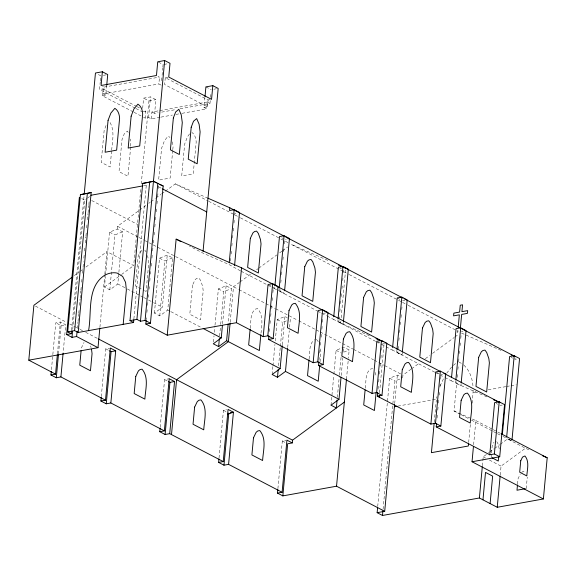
<?xml version="1.0" encoding="UTF-8"?>
<svg xmlns="http://www.w3.org/2000/svg" width="576" height="576" viewBox="0 0 576 576"><rect width="100%" height="100%" fill="white"/><g stroke="black" fill="none" stroke-linecap="round" stroke-linejoin="round"><path stroke-width="0.43" stroke-dasharray="2.88 2.16" d="M51.437 369.662L52.747 355.522M52.826 354.636L55.778 322.819L60.394 321.991L65.743 324.778L63.202 352.174M57.442 353.801L60.394 321.991M58.507 353.894L61.128 325.613L55.778 322.819M71.59 330.17L84.082 195.552M72.742 329.335L84.73 200.138L86.81 198.605M77.357 328.507L77.933 322.265M78.019 321.379L78.674 314.251M78.761 313.358L79.171 308.902M79.502 305.338L80.086 299.102M80.165 298.21L80.827 291.082M80.906 290.189L81.324 285.739M81.655 282.168L82.066 277.718M82.483 273.262L82.973 267.912M83.059 267.026L83.556 261.677M83.887 258.113L84.218 254.549M84.55 250.985L84.96 246.528M85.291 242.964L85.867 236.729M85.954 235.836L86.364 231.386M86.695 227.822L87.106 223.366M87.437 219.802L88.02 213.566M88.099 212.674L88.762 205.546M88.848 204.653L89.258 200.196M135.202 108.137L99.526 89.532L100.238 81.814M100.318 80.957L100.8 75.809L97.74 74.218M133.265 111.895L102.348 95.767L102.982 88.906L99.526 89.532M106.726 85.298L105.811 95.148L103.493 93.938L104.126 87.077L102.607 86.285M111.586 151.027L110.102 166.975L101.189 162.331L104.148 130.428L106.452 124.438M111.665 150.142C112.493 140.796 114.955 130.327 109.627 121.774M99.914 327.233L104.782 274.759M104.868 273.866L106.927 251.633L133.682 265.586L140.926 187.495M118.786 273.37L117.799 283.975L109.822 289.843L104.472 287.05L105.458 276.43M105.538 275.544L109.562 232.164L117.288 229.046L122.638 231.833L118.865 272.491M109.822 289.843L114.912 234.95L122.638 231.833M101.297 396.59L105.725 348.869L109.57 348.17M117.288 229.046L117.54 226.303L138.773 210.701M130.658 147.038L127.944 176.278L119.023 171.626L121.982 139.73L124.294 133.74L127.462 131.076L128.261 132.566M130.738 146.153L130.342 139.054M142.654 108.425L143.611 98.136L150.53 96.89L155.88 99.677L154.606 113.4L158.126 112.766M160.085 117.281L151.294 118.865L148.622 117.468L145.159 118.094L145.793 111.233L143.417 109.994M141.257 183.924L148.961 100.93L143.611 98.136M148.622 117.468L150.53 96.89M151.294 118.865L151.934 112.003L158.962 110.736M133.884 318.924L146.412 183.902M161.179 85.154L158.861 83.945L159.502 77.083L157.982 76.291M161.597 80.676L162.014 76.205M162.094 75.305L162.763 68.148M162.842 67.255L163.094 64.57L157.738 61.776M165.283 77.666L164.642 84.528L207.454 106.855L208.094 99.994L165.283 77.666L167.875 77.198M146.239 319.579L146.405 317.794M146.902 312.451L147.154 309.78M147.564 305.323L147.895 301.759M148.306 297.302L148.558 294.631M149.054 289.282L149.299 286.61M149.796 281.261L150.127 277.697M150.458 274.133L150.703 271.462M151.2 266.119L151.531 262.555M151.942 258.098L152.273 254.534M152.604 250.97L152.935 247.406M153.353 242.95L153.684 239.386M154.094 234.929L154.339 232.258M154.836 226.915L155.088 224.237M155.498 219.78L155.75 217.109M156.24 211.766L156.492 209.088M156.989 203.746L157.234 201.074M157.651 196.618L157.975 193.054M158.393 188.597L158.688 185.443M154.418 313.099L159.509 258.206L167.234 255.089L172.584 257.882L167.746 310.025L159.768 315.886L154.418 313.099L162.396 307.231L167.234 255.089M172.714 150.581L170.165 178.056L158.623 180.137L161.582 148.234L164.383 140.983L166.5 138.067L168.372 136.217L169.956 137.448M172.793 149.695L173.124 146.153L172.159 141.264M159.768 315.886L164.858 261L172.584 257.882M160.164 427.284L164.592 379.562L169.207 378.734M159.84 110.578L207.302 102.01L206.669 108.871L203.99 107.474L204.905 97.632M180.101 108.799L209.981 103.406L210.456 98.258M210.535 97.402L210.938 93.118M213.444 342.022L214.02 335.822M214.351 332.287L214.927 326.088M215.006 325.202L218.376 288.907L226.102 285.79L231.451 288.576L228.254 323.042M219.622 335.959L220.601 325.339M220.687 324.454L223.726 291.694L231.451 288.576M222.574 323.791L226.102 285.79M230.465 261.029L230.71 258.372M231.12 253.958L231.365 251.302M231.854 246.002L232.099 243.353M232.596 238.046L232.841 235.397M233.251 230.976L233.662 226.562M233.986 223.027L234.23 220.37M234.727 215.071L234.886 213.3L236.426 213.026M230.206 322.178L233.489 286.762L239.263 282.521M219.031 457.985L223.459 410.263L226.534 409.709M250.214 328.198C251.359 321.89 249.61 313.301 255.643 309.024L257.645 308.628C263.614 315.569 261.893 325.49 260.921 333.778M269.294 331.495L269.626 327.96M270.036 323.539L270.36 320.004M270.691 316.469L271.102 312.048M271.426 308.513L271.757 304.985M272.167 300.564L272.491 297.029M272.902 292.608L273.233 289.073M280.159 289.721L280.001 291.492L284.357 293.4L274.644 288.698L274.81 286.934M279.007 290.614L279.173 288.842M272.146 374.494L272.887 366.523M272.966 365.638L274.939 344.39M275.27 340.848L277.236 319.601L284.962 316.483L287.258 317.678M280.822 282.65L281.066 280.001M281.556 274.702L281.887 271.166M282.211 267.631L282.622 263.21M282.953 259.675L283.198 257.026M283.687 251.719L284.018 248.184M284.429 243.77L284.832 239.35L286.373 239.069M278.568 365.774L280.289 347.184M280.375 346.298L282.593 322.394L288.77 319.896M282.341 344.765L284.962 316.483M287.69 347.558L289.253 330.768M289.577 327.233L290.318 319.277L288.022 318.082M277.898 488.678L282.319 440.957L286.164 440.266M309.082 358.891C310.226 352.584 308.47 344.002 314.51 339.718M318.996 360.194L319.241 357.538M319.651 353.124L319.982 349.589M320.393 345.168L320.717 341.633M321.127 337.212L321.458 333.677M321.869 329.263L322.193 325.728M322.524 322.193L322.848 318.658M320.033 361.829L320.933 352.13L320.393 347.825M343.39 322.33L343.224 324.101L333.511 319.399L333.677 317.628M337.874 321.307L338.04 319.536M331.013 405.187L333.806 375.091M333.886 374.206L336.103 350.302L343.829 347.184L349.178 349.97L348.444 357.926M375.667 341.381L338.861 322.186L339.358 316.886M339.847 311.58L340.092 308.93M340.589 303.631L340.834 300.974M341.244 296.561L341.568 293.026M341.978 288.605L342.223 285.955M342.72 280.649L342.965 277.999M343.454 272.7L343.699 270.043M340.812 321.35L340.646 323.122L371.081 336.463M341.143 317.808L345.578 270M337.349 397.354L339.322 376.106M339.401 375.221L341.129 356.63M341.208 375.466L342.842 357.79M343.418 351.598L343.829 347.184M346.478 379.138L348.358 358.812M365.27 388.195C366.415 381.888 364.658 373.306 370.699 369.022L372.694 368.626M378.029 389.124L378.353 385.589M378.684 382.054L379.094 377.633M379.418 374.098L379.75 370.562M380.16 366.142L380.484 362.606M380.894 358.193L381.226 354.658M381.636 350.237L381.96 346.702M379.562 392.695L384.163 343.123M377.719 506.448L389.621 378.209L397.346 375.091L401.933 377.482M402.257 353.023L402.091 354.794L392.378 350.093L392.623 347.443M396.734 352.008L396.9 350.237M383.076 509.198L394.97 380.995L401.926 378.194M434.714 372.175L397.728 352.886L398.47 344.93M398.88 340.51L399.125 337.86M399.614 332.561L399.859 329.904M400.356 324.605L400.601 321.955M401.011 317.534L401.335 313.999M401.746 309.578L401.99 306.929M394.704 403.582L397.346 375.091M402.696 377.878L402.948 375.134L410.89 369.302M434.239 422.345L436.306 400.046M437.054 418.054L437.386 414.518M437.796 410.098L438.12 406.562M438.451 403.027L438.862 398.606M439.186 395.071L439.43 392.422M439.927 387.115L440.172 384.466M440.662 379.166L440.993 375.631M461.117 383.724L460.951 385.495L451.246 380.794L451.404 379.022M457.949 329.998L457.704 332.669L458.921 331.776L457.33 330.948M455.602 382.702L455.767 380.93M460.368 414.317L454.046 411.026L456.761 381.816M457.171 377.395L457.495 373.86M457.906 369.439L458.15 366.79M458.647 361.49L458.892 358.834M459.382 353.534L459.626 350.885M460.123 345.578L460.368 342.929M460.778 338.508L461.102 334.973M468.67 442.44L470.405 423.713M472.313 403.2L473.177 389.822M473.609 444.744L475.848 420.581L471.809 418.817M482.386 465.768L483.221 456.818L488.945 452.606M491.141 457.33L491.465 453.809M491.551 452.93L492.199 445.896L493.978 442.217M500.227 475.07L501.055 466.121L525.398 448.236L507.564 438.934L500.4 444.19M515.074 357.977L514.944 359.345L518.018 358.79M517.558 484.07L518.047 478.793L520.222 474.084M526.219 488.563L527.278 477.13M436.579 398.311L436.961 396.626M81.353 348.026L84.017 342.504M440.035 386.035L444.391 376.841M189.569 133.906L187.459 136.814L184.658 144.065L181.699 175.968L193.234 173.887L196.193 141.984C195.97 138.485 195.012 134.575 191.974 132.458M446.659 373.219L452.009 366.523M453.348 365.414L458.028 361.519M141.833 250.394L139.342 253.411L138.089 256.788L135.389 285.876L143.798 290.261M87.509 198.094L89.597 196.56M139.493 210.175L145.937 205.438M148.802 203.335L150.235 202.284M150.948 201.758L155.246 198.605M155.959 198.079L160.97 194.393M161.69 193.867L164.556 191.765M165.269 191.239L175.291 183.874L207.994 198.209M74.383 275.544L79.452 271.822M80.172 271.289L83.066 269.165M85.954 267.041L106.927 251.633M104.472 287.05L120.859 275.011M121.572 274.486L133.682 265.586M239.983 281.988L250.812 274.039M256.586 269.791L258.034 268.733M258.754 268.2L276.804 254.945M279.691 252.821L281.858 251.23M282.578 250.704L287.633 246.989M411.61 368.77L419.551 362.938M425.326 358.697L429.66 355.514M432.547 353.39L454.205 337.478M454.925 336.953L458.539 334.296M489.665 452.081L493.956 448.927M494.676 448.402L499.687 444.722M521.582 472.493L523.282 471.283L524.815 471.91M343.771 352.152L349.178 349.97M103.392 75.341L105.991 74.873M163.958 64.411L167.422 63.792M104.126 87.077L159.502 77.083M103.493 93.938L158.861 83.945M102.348 95.767L105.811 95.148M148.961 100.93L155.88 99.677M213.847 89.215L216.446 88.747M143.201 111.701L145.793 111.233M208.094 99.994L209.822 99.677M161.64 112.133L175.702 109.591M203.99 107.474L207.454 106.855M160.963 117.122L172.39 115.056M175.903 114.422L181.181 113.472M182.059 113.314L206.669 108.871M143.647 185.753L146.282 185.278M61.128 325.613L65.743 324.778M273.398 287.309L274.932 287.028M323.345 313.351L325.649 312.934M402.566 300.744L404.87 300.326M382.205 344.052L384.516 343.634M461.434 331.438L462.967 331.164M441.072 374.746L442.613 374.465M397.814 406.116L436.392 399.161M473.306 392.494L477.691 391.702M488.21 389.808L505.742 386.64M506.621 386.482L510.127 385.848M511.006 385.69L516.262 384.746M499.939 405.446L502.243 405.029M327.845 260.388L291.24 244.339L342.893 271.274M461.513 333.065L502.186 350.899M338.861 322.186L343.224 324.101M397.728 352.886L402.091 354.794M456.595 383.58L487.116 396.965M454.046 411.026L471.002 418.457M502.934 436.457L506.57 438.055M507.564 438.934L511.92 440.842L508.867 439.25M526.205 448.589L530.244 450.36M205.906 86.897L211.255 89.683M207.302 102.01L209.981 103.406M151.934 112.003L154.606 113.4M102.982 88.906L136.282 106.272M137.074 106.69L139.457 107.928M135.994 108.554L142.337 111.859M134.057 112.306L142.783 116.856M143.575 117.266L145.159 118.094M281.779 237.751L283.306 238.55M339.876 268.056L341.41 268.848M397.217 297.95L400.27 299.549M511.121 357.35L512.654 358.15M175.291 183.874L207.857 200.851M208.649 201.269L234.065 214.517M234.857 214.934L239.623 217.418M240.415 217.829L280.123 238.536M280.915 238.954L289.656 243.511M343.692 271.685L348.458 274.176M349.25 274.586L397.728 299.866M398.52 300.283L401.702 301.939M402.494 302.357L407.261 304.841M408.06 305.251L456.53 330.53M158.558 186.818L161.712 188.46M269.575 285.314L271.102 286.106M378.389 342.058L379.915 342.85M436.486 372.355L439.546 373.946M496.116 403.452L497.642 404.244M240.401 270.842L229.061 264.564L202.903 253.094L189.526 246.118M241.2 271.26L271.462 287.042M272.261 287.453L274.644 288.698M280.001 291.492L316.987 310.781M317.772 311.191L320.918 312.833M321.71 313.243L326.426 315.706M327.218 316.116L333.511 319.399M376.459 341.791L385.214 346.363M386.014 346.774L392.378 350.093M435.506 372.586L444.161 377.1M444.946 377.51L451.246 380.794M91.706 200.542L137.506 224.424M81.67 198.547L84.73 200.138M117.54 226.303L138.19 237.067M138.982 237.485L144.54 240.379M145.339 240.797L148.514 242.453M149.306 242.863L152.482 244.519M153.281 244.937L174.722 256.118M175.514 256.536L238.262 289.253M239.054 289.67L269.287 305.431M270.086 305.849L274.86 308.34M275.652 308.75L297.929 320.371M298.728 320.782L315.432 329.501M316.231 329.911L319.414 331.574M320.206 331.985L341.69 343.188M342.482 343.606L352.829 348.998M353.621 349.409L373.514 359.784M374.306 360.202L383.854 365.177M384.653 365.594L401.357 374.306M475.848 420.581L492.494 429.264M493.286 429.682L500.422 433.397M461.153 414.734L470.628 419.674M471.42 420.084L492.739 431.201M493.524 431.611L496.685 433.26M497.477 433.67L500.63 435.319M109.562 232.164L114.912 234.95M159.509 258.206L164.858 261M218.376 288.907L223.726 291.694M277.236 319.601L282.593 322.394M336.103 350.302L341.453 353.088M389.621 378.209L394.97 380.995M483.221 456.818L485.546 458.028M489.42 460.051L501.055 466.121M144.562 290.657L146.095 291.456L148.795 262.368L147.578 255.55M117.799 283.975L126.562 288.547M127.361 288.965L143.287 297.266M144.079 297.684L152.842 302.249M153.634 302.666L162.396 307.231M167.746 310.025L170.107 311.256M170.899 311.666L201.586 327.672M35.489 306.122L66.578 322.337M69.768 324L79.337 328.99M80.129 329.4L82.519 330.653M85.709 332.316L97.668 338.551M105.725 348.869L108.785 350.46M164.592 379.562L167.652 381.161M223.459 410.263L228.046 412.654M282.319 440.957L286.142 442.951M458.784 361.944L463.313 364.478M463.882 365.141C469.728 370.548 472.392 378.482 473.004 386.251M496.778 441.598L498.377 444.514L499.334 449.618M316.505 339.322L318.254 341.676M144.806 250.15L146.117 251.906M375.062 372.377L376.582 377.129M90.619 345.946L91.073 347.623M192.499 285.156L189.799 314.244L200.498 319.831L203.198 290.736L202.666 286.43L200.52 280.282L198.778 277.927L196.776 278.323L195.156 279.641L192.499 285.156"/><path stroke-width="0.86" d="M57.362 354.686L55.555 374.134L28.8 360.18L33.89 305.287L72.216 277.135M344.347 402.113L292.543 440.172L292.291 442.915L286.934 440.122L282.096 492.271L228.586 464.364L233.424 412.222L228.074 409.428L223.236 461.57L169.718 433.663L174.557 381.521L169.207 378.734L164.369 430.877L110.851 402.97L115.69 350.827L110.34 348.034L105.502 400.176L60.905 376.92L56.297 377.755L50.94 374.962L51.271 371.426M56.297 377.755L58.428 354.773M60.905 376.92L63.122 353.059M99.835 328.118L98.014 347.688L76.608 336.521L72 337.356L66.643 334.562L79.373 197.352M71.51 331.056L71.258 333.734L67.694 331.87L80.424 194.652L91.166 192.521L78.185 332.482L133.553 322.488L133.805 319.817M84.247 193.774L95.443 73.022L102.37 71.77L107.719 74.563L106.726 85.298M72 337.356L72.576 331.121M78.185 332.482L74.614 330.624L87.343 193.406L91.166 192.521M76.608 336.521L77.105 331.178M102.37 71.77L101.095 85.493L156.47 75.499L157.738 61.776L164.664 60.53L170.014 63.324L168.739 77.04L211.55 99.367L212.825 85.644L205.906 86.897L204.991 96.739M81.115 350.597L79.762 365.177L90.468 370.757L92.059 353.606L91.519 349.301M88.567 330.61C92.002 312.386 86.508 287.518 104.429 275.386A25.762 18.713 -62.5 0 1 117.187 273.089L122.638 276.422L125.597 282.406L126.353 290.059L123.17 324.367M110.851 402.97L106.243 403.798L100.886 401.011L101.218 397.476M106.243 403.798L111.074 351.655L109.548 350.863M133.553 322.488L129.989 320.63L142.718 183.413L153.461 181.274L163.174 185.976L150.444 323.201L145.829 324.036L146.16 320.472M150.444 323.201L145.094 320.407L140.479 321.242L136.908 319.385L149.638 182.16L153.461 181.274L156.521 182.873M140.479 321.242L164.664 60.53M145.094 320.407L157.824 183.19M263.21 336.658L268.042 284.515L272.657 283.68L278.014 286.474L273.175 338.616L267.826 335.822L263.21 336.658L236.448 322.704L167.234 335.196L176.141 239.141L241.546 267.818L383.45 341.82M169.718 433.663L165.103 434.498L159.754 431.705L160.085 428.17M165.103 434.498L169.942 382.356L168.415 381.557M171.504 434.592L176.594 379.706L228.398 341.654L230.119 323.064M203.069 251.309L218.174 88.438L212.825 85.644M207.994 198.209L229.795 207.77L229.536 210.514L234.151 209.678L239.501 212.472L234.576 265.586M222.408 325.555L221.263 337.932L213.278 343.793L218.635 346.586L219.37 338.616M229.226 262.793L234.151 209.678M218.635 346.586L226.613 340.718L228.168 323.928M228.586 464.364L223.97 465.192L218.621 462.406L218.945 458.87M236.448 322.704L241.546 267.818M223.97 465.192L228.809 413.05M250.135 329.076L248.659 344.945L259.366 350.525L260.834 334.656M267.826 335.822L272.657 283.68M313.157 362.707L317.988 310.565L322.603 309.73L327.96 312.516L323.122 364.658L317.772 361.872L313.157 362.707L268.56 339.451L268.884 335.916M274.975 285.163L279.482 236.556L284.098 235.728L289.447 238.514L284.602 290.75M279.252 287.957L284.098 235.728M282.262 345.65L280.13 368.626L272.146 374.494L277.495 377.28L278.237 369.317M277.495 377.28L285.48 371.419L287.611 348.437M394.618 404.467L384.703 511.315L336.542 486.202L282.838 495.893L277.488 493.099L277.812 489.564M282.838 495.893L287.676 443.75L292.291 442.915M309.002 359.777L307.526 375.638L318.233 381.226L319.702 365.357M317.772 361.872L322.603 309.73M372.017 393.401L376.855 341.258L381.47 340.423L386.82 343.217L381.989 395.359L376.632 392.566L372.017 393.401L318.506 365.494L318.83 361.958M333.756 316.75L338.35 267.257L342.965 266.422L348.314 269.215L343.469 321.444M338.119 318.65L342.965 266.422M337.104 400.01L336.362 407.981L331.013 405.187L338.99 399.326L341.042 377.23M336.542 486.202L346.478 379.138M365.105 389.959L363.715 404.942L374.422 410.522L376.056 392.897M376.632 392.566L381.47 340.423M430.884 424.094L435.722 371.952L440.338 371.124L445.687 373.91L440.849 426.053L435.499 423.266L430.884 424.094L377.374 396.194L377.698 392.659M379.152 397.123L379.318 395.352M501.221 433.814L547.2 457.79L543.384 498.96L497.239 507.283L479.398 497.981L382.493 515.47L377.143 512.676L377.64 507.334M392.623 347.443L397.217 297.95L401.832 297.122L407.182 299.909L402.336 352.145M396.986 349.351L401.832 297.122M382.493 515.47L382.91 510.991M434.153 423.238L431.424 452.671L468.338 446.011L468.59 443.333M435.499 423.266L440.338 371.124M489.751 454.795L494.59 402.653L499.205 401.818L504.554 404.611L499.716 456.754L494.366 453.96L489.751 454.795L436.234 426.888L436.565 423.353M451.57 377.258L456.077 328.651L460.692 327.816L466.049 330.61L461.203 382.838M458.194 327.319L459.353 314.834L453.586 315.871L453.845 313.128L459.612 312.091L460.246 305.23L462.557 304.812L461.916 311.674L467.683 310.63L467.431 313.373L461.664 314.417L460.418 327.794M455.846 380.045L460.692 327.816M543.384 498.96L472.032 461.75L473.443 446.537M479.398 497.981L482.306 466.661M482.969 499.846L485.51 472.399L492.646 476.122L490.104 503.561M494.366 453.96L499.205 401.818M498.686 456.653L498.276 461.052L491.933 457.74M502.38 434.354L509.594 356.558L514.21 355.723L519.559 358.517L512.006 439.949M497.239 507.283L500.141 475.963M506.657 437.155L514.21 355.723M517.478 484.949L516.989 490.226L525.377 488.714M227.628 414.166L233.424 412.222L230.35 412.776M80.424 194.652L87.343 193.406M142.718 183.413L149.638 182.16M90.914 195.264L142.769 185.911M287.914 238.795L289.447 238.514M67.694 331.87L74.614 330.624M129.989 320.63L136.908 319.385M66.643 334.562L71.258 333.734M28.8 360.18L98.014 347.688M111.074 351.655L115.69 350.827M50.94 374.962L55.555 374.134M268.56 339.451L273.175 338.616M169.942 382.356L174.557 381.521M100.886 401.011L105.502 400.176M318.506 365.494L323.122 364.658M159.754 431.705L164.369 430.877M377.374 396.194L381.989 395.359M394.308 406.75L396.936 406.274M218.621 462.406L223.236 461.57M436.234 426.888L440.849 426.053M277.488 493.099L282.096 492.271M472.032 461.75L499.716 456.754M377.143 512.676L384.703 511.315M159.538 184.385L163.174 185.976M338.422 265.025L345.737 268.229M511.135 354.816L515.203 356.602L404.611 298.937M376.02 338.63L380.959 340.79M493.654 399.83L500.191 402.696L443.808 373.298M542.354 455.666L547.2 457.79M229.795 207.77L283.795 235.93M285.386 236.758L403.02 298.102M162.504 188.878L206.719 211.932M385.042 342.648L439.841 371.225M176.141 239.141L180.864 241.603M203.162 328.493L221.263 337.932M226.613 340.718L280.13 368.626M285.48 371.419L338.99 399.326M145.829 324.036L167.234 335.196M98.467 338.969L292.543 440.172M108.072 120.326L105.113 152.23L116.647 150.149L119.606 118.246C119.419 114.502 118.217 110.39 114.862 108.31L110.873 113.076L108.072 120.326M131.141 116.165L128.182 148.068L139.723 145.98L142.682 114.077C142.488 110.34 141.286 106.229 137.93 104.141L133.942 108.907L131.141 116.165M135.763 376.394L134.172 393.545L144.871 399.125C145.418 389.376 149.126 377.539 142.042 369.166L140.04 369.562L138.42 370.879L135.763 376.394M173.362 117.936L170.402 149.839L179.323 154.49L182.282 122.587L181.246 114.854L178.841 109.282L175.673 111.946L173.362 117.936M191.203 127.238L188.244 159.142L197.158 163.793L200.117 131.89L199.087 124.157L196.675 118.584L193.507 121.248L191.203 127.238M194.623 407.095L193.032 424.246L203.738 429.826C204.286 420.077 207.986 408.24 200.909 399.866L198.907 400.262L197.287 401.573L194.623 407.095M250.33 238.334L247.637 267.422L258.336 273.002L261.036 243.914L260.503 239.609L258.358 233.453L256.615 231.106L254.614 231.502L252.994 232.812L250.33 238.334M253.49 437.789L251.899 454.939L262.606 460.519C263.153 450.77 266.854 438.934 259.769 430.56L257.774 430.956L256.154 432.274L253.49 437.789M289.008 310.55L287.417 327.701L298.116 333.281C298.663 323.532 302.371 311.695 295.286 303.322L293.285 303.718L291.665 305.035L289.008 310.55M304.74 266.702L302.04 295.79L312.746 301.378L315.439 272.282L314.906 267.977L312.768 261.828L311.018 259.474L309.017 259.87L307.404 261.187L304.74 266.702M343.411 338.926L341.82 356.076L352.526 361.656C353.066 351.907 356.774 340.07 349.69 331.697L347.695 332.093L346.075 333.403L343.411 338.926M363.607 297.403L360.907 326.491L371.606 332.071L374.306 302.983L373.774 298.678L371.628 292.522L369.886 290.174L367.884 290.57L366.264 291.881L363.607 297.403M402.278 369.619L400.687 386.77L411.386 392.35C411.934 382.601 415.642 370.764 408.557 362.39L406.555 362.786L404.942 364.104L402.278 369.619M422.474 328.018L419.782 357.106L430.481 362.693L433.181 333.598L432.648 329.292L430.502 323.143L428.76 320.789L426.758 321.185L425.138 322.502L422.474 328.018M461.146 400.313L459.554 417.47L470.254 423.05C470.801 413.294 474.509 401.465 467.424 393.091L465.422 393.487L463.802 394.798L461.146 400.313M478.663 357.322L475.97 386.41L486.67 391.99L489.37 362.902L488.837 358.596L486.691 352.44L484.949 350.093L482.947 350.489L481.327 351.806L478.663 357.322M520.74 460.778L519.682 472.212L526.817 475.934C527.177 469.433 529.654 461.542 524.93 455.962L522.518 457.099L520.74 460.778"/></g></svg>
